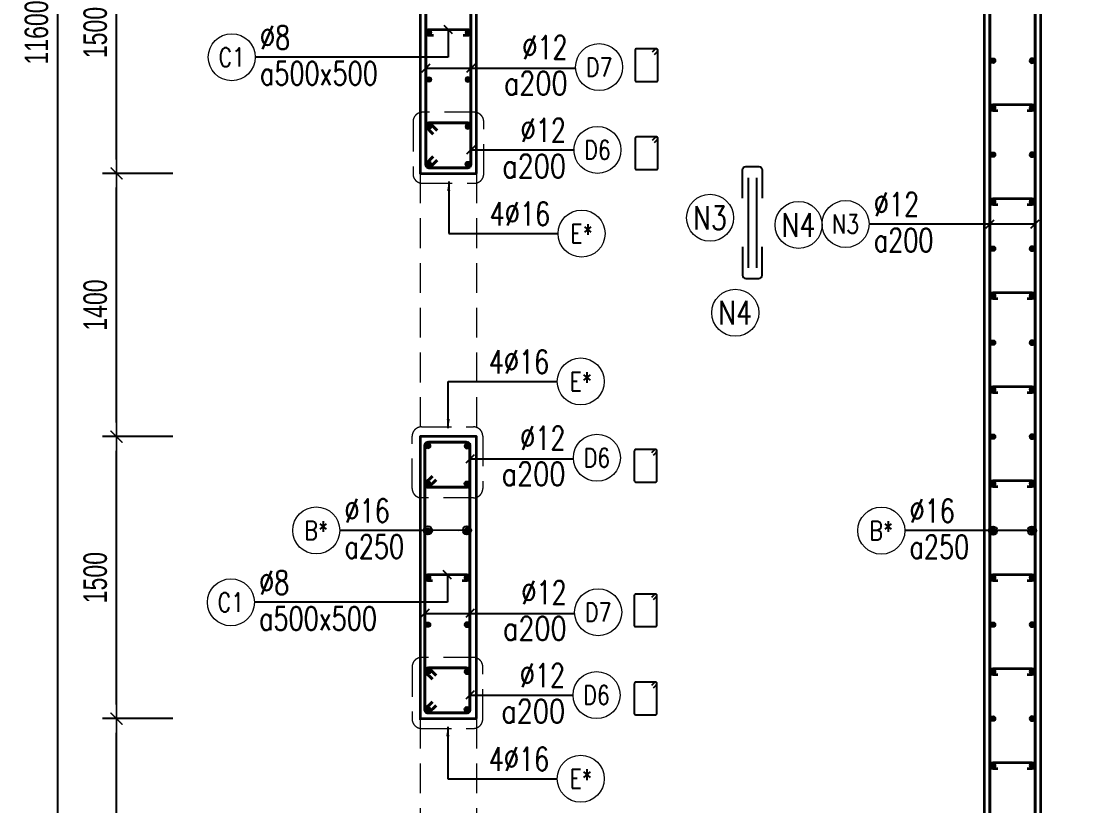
# Model space of a CAD drawing. Header units: millimetres. Extents: x 988833 to 1318015, y -9365 to 47591.
# Drawn here: x 1106680 to 1112294, y 35095 to 39270 of the extents above; entities that cross this region are included whole.
import ezdxf
from ezdxf.enums import TextEntityAlignment as Align

# ---------------------------------------------------------------- set-up
doc = ezdxf.new("R2010")
doc.units = ezdxf.units.MM
doc.header["$MEASUREMENT"] = 0
doc.linetypes.add('HIDDEN', pattern=[9.525, 6.35, -3.175])
doc.linetypes.add('HIDDEN2', pattern=[4.7625, 3.175, -1.5875])
doc.layers.get('0').update_dxf_attribs({"lineweight": 20})
doc.layers.get('Defpoints').update_dxf_attribs({"color": 151, "lineweight": 9})
doc.layers.add('Hidden', color=9, linetype='HIDDEN')
doc.layers.add('Ligature', color=1, linetype='Continuous')
for name, color, linetype, lineweight in [('KC-LEADER', 153, 'Continuous', 18), ('KC-THEP', 6, 'Continuous', 40), ('NDC_S_BEAM', 3, 'HIDDEN2', 20), ('NDC_S_DIM', 1, 'Continuous', 15), ('NDC_S_HIDDEN', 8, 'HIDDEN2', 13), ('NDC_S_LEADER', 1, 'Continuous', 15), ('NDC_S_REBAR', 4, 'Continuous', 35), ('NDC_S_STIRRUP', 4, 'Continuous', 40), ('NDC_S_VN TEXT', 7, 'Continuous', 20), ('NDC_S_WALL', 6, 'Continuous', 35)]:
    doc.layers.add(name, color=color, linetype=linetype, lineweight=lineweight)
doc.styles.add('NDC_ARIAL', font='arial.ttf', dxfattribs={"width": 0.85})
doc.styles.add('NDC_DIM', font='', dxfattribs={"width": 0.75})
doc.styles.add('NDC_EN TXT', font='romans.shx', dxfattribs={"width": 0.8})
doc.styles.get('NDC_DIM').set_extended_font_data('Dotum')
doc.dimstyles.new('NDC_1-50', dxfattribs={"dimscale": 50, "dimtxt": 2.5, "dimasz": 1, "dimexe": 1.5, "dimexo": 0, "dimgap": 0.8, "dimtad": 1, "dimdec": 0, "dimdsep": 46, "dimtxsty": 'NDC_ARIAL', "dimblk": 'DIMMARK', "dimcen": 49999.938995, "dimdle": 1.5, "dimclrd": 1, "dimclre": 1, "dimclrt": 3, "dimadec": 0, "dimazin": 0, "dimtfac": 1, "dimtdec": 0, "dimtix": 1, "dimtmove": 2, "dimatfit": 3, "dimfxl": 1, "dimarcsym": 0})
doc.dimstyles.new('NDC_dim_30', dxfattribs={"dimscale": 30, "dimtxt": 2.5, "dimasz": 1.5, "dimexe": 1.5, "dimexo": 2.5, "dimgap": 1, "dimtad": 1, "dimdec": 0, "dimzin": 0, "dimdsep": 46, "dimtxsty": 'NDC_DIM', "dimblk": 'DIMMARK', "dimcen": 0.09, "dimdle": 1.2, "dimclrd": 1, "dimclre": 1, "dimclrt": 3, "dimadec": 0, "dimazin": 0, "dimtfac": 1, "dimtdec": 0, "dimtix": 1, "dimtofl": 0, "dimtmove": 0, "dimatfit": 3, "dimfxl": 6, "dimfxlon": 1, "dimtolj": 1, "dimtzin": 0, "dimarcsym": 0})
doc.dimstyles.new('NDC_dim_50', dxfattribs={"dimscale": 50, "dimtxt": 2.5, "dimasz": 1.5, "dimexe": 1.5, "dimexo": 2.5, "dimgap": 1, "dimtad": 1, "dimdec": 0, "dimzin": 0, "dimdsep": 46, "dimtxsty": 'NDC_DIM', "dimblk": 'DIMMARK', "dimcen": 0.09, "dimdle": 1.2, "dimclrd": 1, "dimclre": 1, "dimclrt": 3, "dimadec": 0, "dimazin": 0, "dimtfac": 1, "dimtdec": 0, "dimtix": 1, "dimtofl": 0, "dimtmove": 0, "dimatfit": 3, "dimfxl": 6, "dimfxlon": 1, "dimtolj": 1, "dimtzin": 0, "dimarcsym": 0})

# ---------------------------------------------------------------- blocks, each defined once
blk = doc.blocks.new('THEP')
at = {"layer": 'KC-LEADER', "color": 6}
blk.add_circle((0, 0), 14, dxfattribs=at)
at = {"layer": 'KC-THEP'}
for p, q in [((-14, 0), (14, 0)), ((9.9, 9.9), (-9.9, -9.9)), ((-9.9, 9.9), (9.9, -9.9)), ((0, 14), (0, -14))]:
    blk.add_line(p, q, dxfattribs=at)
blk = doc.blocks.new('A$C7BC65A55')
at = {"layer": 'Ligature'}
for p, q in [((-15.2, 372, 0), (-15.2, 38.5, 0)), ((15.2, 372, 0), (15.2, 38.5, 0))]:
    blk.add_line(p, q, dxfattribs=at)
for points in [[(-36.2, 296.5), (-36.2, 400.9, -0.414214), (-24, 413.1), (24, 413.1, -0.414214), (36.2, 400.9), (36.2, 296.5)], [(-36.2, 116.5), (-36.2, 12.2, 0.414214), (-24, 0), (24, 0, 0.414214), (36.2, 12.2), (36.2, 116.5)]]:
    blk.add_lwpolyline(points, format="xyb", dxfattribs=at)
blk = doc.blocks.new('DIMMARK')
at = {"layer": 'NDC_S_DIM', "color": 1}
blk.add_line((-1.5, 0), (1, 0), dxfattribs=at)
at = {"layer": 'NDC_S_DIM', "color": 2, "const_width": 0.1}
blk.add_lwpolyline([(-0.424, -0.424), (0.424, 0.424)], dxfattribs=at)
blk = doc.blocks.new('*U11')
blk.add_circle((-2.5, 0), 2.5)
at = {"layer": 'NDC_S_VN TEXT', "color": 3, "style": 'NDC_EN TXT', "width": 0.75}
for tag, p in [('DK1', (0.5, 0.85)), ('KC1', (0.5, -2.97))]:
    blk.add_attdef(tag, p, '', height=2.5, dxfattribs=at)
at = {"layer": 'NDC_S_VN TEXT', "color": 7, "style": 'NDC_EN TXT', "width": 0.8}
blk.add_attdef('SH2', text='', height=2, dxfattribs=at).set_placement((-2.5, 0), align=Align.MIDDLE)
blk = doc.blocks.new('*U10')
blk.add_circle((2.5, 0), 2.5)
at = {"layer": 'NDC_S_VN TEXT', "color": 3, "style": 'NDC_EN TXT'}
for tag, width, p in [('DK2', 0.75, (-0.85, 0.85)), ('KC2', 0.8, (-0.85, -2.97))]:
    blk.add_attdef(tag, text='', height=2.5, dxfattribs=dict(at, width=width)).set_placement(p, align=Align.RIGHT)
at = {"layer": 'NDC_S_VN TEXT', "color": 7, "style": 'NDC_EN TXT', "width": 0.8}
blk.add_attdef('SH3', text='', height=2, dxfattribs=at).set_placement((2.5, 0), align=Align.MIDDLE)
blk = doc.blocks.new('*U9')
blk.add_circle((2.5, 0), 2.5)
at = {"layer": 'NDC_S_VN TEXT', "color": 3, "style": 'NDC_EN TXT', "width": 0.75}
blk.add_attdef('DK2', text='', height=2.5, dxfattribs=at).set_placement((-0.85, 0.85), align=Align.RIGHT)
at = {"layer": 'NDC_S_VN TEXT', "color": 7, "style": 'NDC_EN TXT', "width": 0.8}
blk.add_attdef('SH3', text='', height=2, dxfattribs=at).set_placement((2.5, 0), align=Align.MIDDLE)
blk = doc.blocks.new('*D536')
at = {"layer": 'Defpoints', "color": 0, "ltscale": 200, "transparency": 16777216}
for p in [(1106874.5, 45009.5), (1108915.6, 45009.5), (1108915.7, 33409.7)]:
    blk.add_point(p, dxfattribs=at)
at = {"layer": 'NDC_S_DIM', "color": 1, "lineweight": -2, "ltscale": 200, "transparency": 16777216}
for p, q in [((1107174.5, 45009.5), (1106799.5, 45009.5)), ((1106874.5, 33484.7), (1106874.5, 44934.5)), ((1107174.5, 33409.7), (1106799.5, 33409.7))]:
    blk.add_line(p, q, dxfattribs=at)
at = {"layer": 'NDC_S_DIM', "color": 1, "lineweight": -2, "ltscale": 200, "transparency": 16777216, "xscale": 75, "yscale": 75, "zscale": 75}
for p, rotation in [((1106874.5, 45009.5), 90), ((1106874.5, 33409.7), 270)]:
    blk.add_blockref('DIMMARK', p, dxfattribs=dict(at, rotation=rotation))
at = {"layer": 'NDC_S_DIM', "color": 3, "ltscale": 200, "transparency": 16777216, "insert": (1106761.9, 39209.6), "char_height": 125, "attachment_point": 5, "rotation": 90, "style": 'NDC_DIM'}
blk.add_mtext('\\A1;11600', dxfattribs=at)
blk = doc.blocks.new('*D528')
at = {"layer": 'Defpoints', "color": 0, "ltscale": 200, "transparency": 16777216}
for p in [(1107187.1, 35559.5), (1109101.7, 35559.5), (1109101.7, 34159.5)]:
    blk.add_point(p, dxfattribs=at)
at = {"layer": 'NDC_S_DIM', "color": 1, "lineweight": -2, "ltscale": 200, "transparency": 16777216}
for p, q in [((1107487.1, 35559.5), (1107112.1, 35559.5)), ((1107187.1, 34234.5), (1107187.1, 35484.5)), ((1107487.1, 34159.5), (1107112.1, 34159.5))]:
    blk.add_line(p, q, dxfattribs=at)
at = {"layer": 'NDC_S_DIM', "color": 1, "lineweight": -2, "ltscale": 200, "transparency": 16777216, "xscale": 75, "yscale": 75, "zscale": 75}
for p, rotation in [((1107187.1, 35559.5), 90), ((1107187.1, 34159.5), 270)]:
    blk.add_blockref('DIMMARK', p, dxfattribs=dict(at, rotation=rotation))
at = {"layer": 'NDC_S_DIM', "color": 3, "ltscale": 200, "transparency": 16777216, "insert": (1107074.5, 34859.5), "char_height": 125, "attachment_point": 5, "rotation": 90, "style": 'NDC_DIM'}
blk.add_mtext('\\A1;1400', dxfattribs=at)
blk = doc.blocks.new('*D529')
at = {"layer": 'Defpoints', "color": 0, "ltscale": 200, "transparency": 16777216}
for p in [(1107187.1, 37059.7), (1109073.8, 37059.7), (1109101.7, 35559.5)]:
    blk.add_point(p, dxfattribs=at)
at = {"layer": 'NDC_S_DIM', "color": 1, "lineweight": -2, "ltscale": 200, "transparency": 16777216}
for p, q in [((1107487.1, 37059.7), (1107112.1, 37059.7)), ((1107187.1, 35634.5), (1107187.1, 36984.7)), ((1107487.1, 35559.5), (1107112.1, 35559.5))]:
    blk.add_line(p, q, dxfattribs=at)
at = {"layer": 'NDC_S_DIM', "color": 1, "lineweight": -2, "ltscale": 200, "transparency": 16777216, "xscale": 75, "yscale": 75, "zscale": 75}
for p, rotation in [((1107187.1, 37059.7), 90), ((1107187.1, 35559.5), 270)]:
    blk.add_blockref('DIMMARK', p, dxfattribs=dict(at, rotation=rotation))
at = {"layer": 'NDC_S_DIM', "color": 3, "ltscale": 200, "transparency": 16777216, "insert": (1107074.5, 36309.6), "char_height": 125, "attachment_point": 5, "rotation": 90, "style": 'NDC_DIM'}
blk.add_mtext('\\A1;1500', dxfattribs=at)
blk = doc.blocks.new('*D530')
at = {"layer": 'Defpoints', "color": 0, "ltscale": 200, "transparency": 16777216}
for p in [(1107187.1, 38459.5), (1109073.8, 38459.5), (1109073.8, 37059.7)]:
    blk.add_point(p, dxfattribs=at)
at = {"layer": 'NDC_S_DIM', "color": 1, "lineweight": -2, "ltscale": 200, "transparency": 16777216}
for p, q in [((1107487.1, 38459.5), (1107112.1, 38459.5)), ((1107187.1, 37134.7), (1107187.1, 38384.5)), ((1107487.1, 37059.7), (1107112.1, 37059.7))]:
    blk.add_line(p, q, dxfattribs=at)
at = {"layer": 'NDC_S_DIM', "color": 1, "lineweight": -2, "ltscale": 200, "transparency": 16777216, "xscale": 75, "yscale": 75, "zscale": 75}
for p, rotation in [((1107187.1, 38459.5), 90), ((1107187.1, 37059.7), 270)]:
    blk.add_blockref('DIMMARK', p, dxfattribs=dict(at, rotation=rotation))
at = {"layer": 'NDC_S_DIM', "color": 3, "ltscale": 200, "transparency": 16777216, "insert": (1107074.5, 37759.6), "char_height": 125, "attachment_point": 5, "rotation": 90, "style": 'NDC_DIM'}
blk.add_mtext('\\A1;1400', dxfattribs=at)
blk = doc.blocks.new('*D531')
at = {"layer": 'Defpoints', "color": 0, "ltscale": 200, "transparency": 16777216}
for p in [(1107187.1, 39959.5), (1109073.8, 39959.5), (1109073.8, 38459.5)]:
    blk.add_point(p, dxfattribs=at)
at = {"layer": 'NDC_S_DIM', "color": 1, "lineweight": -2, "ltscale": 200, "transparency": 16777216}
for p, q in [((1107487.1, 39959.5), (1107112.1, 39959.5)), ((1107187.1, 38534.5), (1107187.1, 39884.5)), ((1107487.1, 38459.5), (1107112.1, 38459.5))]:
    blk.add_line(p, q, dxfattribs=at)
at = {"layer": 'NDC_S_DIM', "color": 1, "lineweight": -2, "ltscale": 200, "transparency": 16777216, "xscale": 75, "yscale": 75, "zscale": 75}
for p, rotation in [((1107187.1, 39959.5), 90), ((1107187.1, 38459.5), 270)]:
    blk.add_blockref('DIMMARK', p, dxfattribs=dict(at, rotation=rotation))
at = {"layer": 'NDC_S_DIM', "color": 3, "ltscale": 200, "transparency": 16777216, "insert": (1107074.5, 39209.5), "char_height": 125, "attachment_point": 5, "rotation": 90, "style": 'NDC_DIM'}
blk.add_mtext('\\A1;1500', dxfattribs=at)

msp = doc.modelspace()

# ---------------------------------------------------------------- linework, layer by layer
for centre in [(1110343.4, 38223.8), (1110814.4, 38185.7), (1110477.8, 37718.8)]:
    msp.add_circle(centre, 125)
at = {"layer": 'Ligature'}
for points in [[(1110047.7, 39092.5), (1110063.7, 39108.5, 0.668179), (1110057.9, 39122.4), (1109953.3, 39122.4, 0.414214), (1109945.1, 39114.3), (1109945.1, 38957.2, 0.414214), (1109953.3, 38949), (1110057.9, 38949, 0.414214), (1110066, 38957.2), (1110066, 39114.3, 0.668179), (1110052.1, 39120), (1110036.1, 39104.1)], [(1110047.7, 38623.9), (1110063.7, 38639.9, 0.668179), (1110057.9, 38653.8), (1109953.3, 38653.8, 0.414214), (1109945.1, 38645.7), (1109945.1, 38488.6, 0.414214), (1109953.3, 38480.4), (1110057.9, 38480.4, 0.414214), (1110066, 38488.6), (1110066, 38645.7, 0.668179), (1110052.1, 38651.5), (1110036.1, 38635.5)], [(1110042.9, 36961.7), (1110058.8, 36977.6, 0.668179), (1110053.1, 36991.6), (1109948.4, 36991.6, 0.414214), (1109940.3, 36983.4), (1109940.3, 36826.3, 0.414214), (1109948.4, 36818.1), (1110053.1, 36818.1, 0.414214), (1110061.2, 36826.3), (1110061.2, 36983.4, 0.668179), (1110047.3, 36989.2), (1110031.3, 36973.2)], [(1110042.8, 36192.5), (1110058.8, 36208.5, 0.668179), (1110053, 36222.4), (1109948.4, 36222.4, 0.414214), (1109940.2, 36214.3), (1109940.2, 36057.2, 0.414214), (1109948.4, 36049), (1110053, 36049, 0.414214), (1110061.2, 36057.2), (1110061.2, 36214.3, 0.668179), (1110047.2, 36220), (1110031.3, 36204.1)], [(1110042.8, 35723.9), (1110058.8, 35739.9, 0.668179), (1110053, 35753.8), (1109948.4, 35753.8, 0.414214), (1109940.2, 35745.7), (1109940.2, 35588.6, 0.414214), (1109948.4, 35580.4), (1110053, 35580.4, 0.414214), (1110061.2, 35588.6), (1110061.2, 35745.7, 0.668179), (1110047.2, 35751.5), (1110031.3, 35735.5)]]:
    msp.add_lwpolyline(points, format="xyb", dxfattribs=at)
at = {"layer": 'NDC_S_BEAM', "ltscale": 50}
for p, q in [((1108801.7, 38459.5), (1108801.7, 37059.5)), ((1109101.7, 38459.5), (1109101.7, 37059.5)), ((1108801.7, 35559.5), (1108801.7, 34159.5)), ((1109101.7, 35559.5), (1109101.7, 34159.5))]:
    msp.add_line(p, q, dxfattribs=at)
at = {"layer": 'NDC_S_HIDDEN', "ltscale": 50}
for points in [[(1108814, 38407.4), (1109089.9, 38407.4, 0.414214), (1109139.9, 38457.4), (1109139.9, 38734.9, 0.414214), (1109089.9, 38784.9), (1108814, 38784.9, 0.414214), (1108764, 38734.9), (1108764, 38457.4, 0.414214)], [(1108809.2, 37111.5), (1109085, 37111.5, -0.414214), (1109135, 37061.5), (1109135, 36784, -0.414214), (1109085, 36734), (1108809.2, 36734, -0.414214), (1108759.2, 36784), (1108759.2, 37061.5, -0.414214)], [(1108809.2, 35507.4), (1109085, 35507.4, 0.414214), (1109135, 35557.4), (1109135, 35834.9, 0.414214), (1109085, 35884.9), (1108809.2, 35884.9, 0.414214), (1108759.2, 35834.9), (1108759.2, 35557.4, 0.414214)]]:
    msp.add_lwpolyline(points, format="xyb", close=True, dxfattribs=at)
at = {"layer": 'NDC_S_REBAR'}
for points in [[(1109030.2, 39194.5), (1109055.2, 39194.5, 1), (1109055.2, 39224.5), (1108848.2, 39224.5, 1), (1108848.2, 39194.5), (1108873.2, 39194.5)], [(1112030.2, 38794.5), (1112055.2, 38794.5, 1), (1112055.2, 38824.5), (1111848.2, 38824.5, 1), (1111848.2, 38794.5), (1111873.2, 38794.5)], [(1112030.2, 38294.5), (1112055.2, 38294.5, 1), (1112055.2, 38324.5), (1111848.2, 38324.5, 1), (1111848.2, 38294.5), (1111873.2, 38294.5)], [(1112030.2, 37794.5), (1112055.2, 37794.5, 1), (1112055.2, 37824.5), (1111848.2, 37824.5, 1), (1111848.2, 37794.5), (1111873.2, 37794.5)], [(1112030.2, 37294.5), (1112055.2, 37294.5, 1), (1112055.2, 37324.5), (1111848.2, 37324.5, 1), (1111848.2, 37294.5), (1111873.2, 37294.5)], [(1112030.2, 36794.5), (1112055.2, 36794.5, 1), (1112055.2, 36824.5), (1111848.2, 36824.5, 1), (1111848.2, 36794.5), (1111873.2, 36794.5)], [(1109025.3, 36294.5), (1109050.3, 36294.5, 1), (1109050.3, 36324.5), (1108843.3, 36324.5, 1), (1108843.3, 36294.5), (1108868.3, 36294.5)], [(1112030.2, 36294.5), (1112055.2, 36294.5, 1), (1112055.2, 36324.5), (1111848.2, 36324.5, 1), (1111848.2, 36294.5), (1111873.2, 36294.5)], [(1112030.2, 35794.5), (1112055.2, 35794.5, 1), (1112055.2, 35824.5), (1111848.2, 35824.5, 1), (1111848.2, 35794.5), (1111873.2, 35794.5)], [(1112030.2, 35294.5), (1112055.2, 35294.5, 1), (1112055.2, 35324.5), (1111848.2, 35324.5, 1), (1111848.2, 35294.5), (1111873.2, 35294.5)]]:
    msp.add_lwpolyline(points, format="xyb", dxfattribs=at)
at = {"layer": 'NDC_S_STIRRUP'}
for points in [[(1111871.7, 33099.5), (1111831.7, 33059.5, 0.414214), (1111851.7, 33039.5), (1112051.7, 33039.5, 0.414214), (1112071.7, 33059.5), (1112071.7, 45359.5, 0.414214), (1112051.7, 45379.5), (1111851.7, 45379.5, 0.414214), (1111831.7, 45359.5), (1111831.7, 33059.5, 0.414214), (1111851.7, 33039.5), (1111891.7, 33079.5)], [(1108871.7, 38549.5), (1108831.7, 38509.5, 0.414214), (1108851.7, 38489.5), (1109051.7, 38489.5, 0.414214), (1109071.7, 38509.5), (1109071.7, 39909.5, 0.414214), (1109051.7, 39929.5), (1108851.7, 39929.5, 0.414214), (1108831.7, 39909.5), (1108831.7, 38509.5, 0.414214), (1108851.7, 38489.5), (1108891.7, 38529.5)], [(1108871.7, 38668.9), (1108831.7, 38708.9, -0.414214), (1108851.7, 38728.9), (1109051.7, 38728.9, -0.414214), (1109071.7, 38708.9), (1109071.7, 38509.5, -0.414214), (1109051.7, 38489.5), (1108851.7, 38489.5, -0.414214), (1108831.7, 38509.5), (1108831.7, 38708.9, -0.414214), (1108851.7, 38728.9), (1108891.7, 38688.9)], [(1108866.8, 35649.5), (1108826.8, 35609.5, 0.414214), (1108846.8, 35589.5), (1109046.8, 35589.5, 0.414214), (1109066.8, 35609.5), (1109066.8, 37009.5, 0.414214), (1109046.8, 37029.5), (1108846.8, 37029.5, 0.414214), (1108826.8, 37009.5), (1108826.8, 35609.5, 0.414214), (1108846.8, 35589.5), (1108886.8, 35629.5)], [(1108866.8, 36850), (1108826.8, 36810, 0.414214), (1108846.8, 36790), (1109046.8, 36790, 0.414214), (1109066.8, 36810), (1109066.8, 37009.5, 0.414214), (1109046.8, 37029.5), (1108846.8, 37029.5, 0.414214), (1108826.8, 37009.5), (1108826.8, 36810, 0.414214), (1108846.8, 36790), (1108886.8, 36830)], [(1108866.8, 35768.9), (1108826.8, 35808.9, -0.414214), (1108846.8, 35828.9), (1109046.8, 35828.9, -0.414214), (1109066.8, 35808.9), (1109066.8, 35609.5, -0.414214), (1109046.8, 35589.5), (1108846.8, 35589.5, -0.414214), (1108826.8, 35609.5), (1108826.8, 35808.9, -0.414214), (1108846.8, 35828.9), (1108886.8, 35788.9)]]:
    msp.add_lwpolyline(points, format="xyb", dxfattribs=at)
at = {"layer": 'NDC_S_WALL'}
for p, q in [((1108801.7, 38459.5), (1109101.7, 38459.5)), ((1108796.8, 35559.5), (1109096.8, 35559.5))]:
    msp.add_line(p, q, dxfattribs=at)
for points in [[(1109101.7, 44259.5), (1109101.7, 44909.5), (1111801.7, 44909.5), (1111801.7, 33509.5), (1109101.7, 33509.5), (1109101.7, 34159.5), (1108801.7, 34159.5), (1108801.7, 33009.5), (1115101.7, 33009.5), (1115101.7, 33009.5), (1115101.7, 34159.5), (1114801.7, 34159.5), (1114801.7, 33509.5), (1114801.7, 33509.5), (1112101.7, 33509.5), (1112101.7, 44909.5), (1114801.7, 44909.5), (1114801.7, 44909.5), (1114801.7, 44259.5), (1115101.7, 44259.5), (1115101.7, 45409.5), (1115101.7, 45409.5), (1108801.7, 45409.5), (1108801.7, 44259.5)], [(1109101.7, 38459.5), (1109101.7, 39959.5), (1108801.7, 39959.5), (1108801.7, 38459.5), (1109101.7, 38459.5)], [(1109101.7, 35559.5), (1109101.7, 37059.5), (1108801.7, 37059.5), (1108801.7, 35559.5), (1109101.7, 35559.5)]]:
    msp.add_lwpolyline(points, dxfattribs=at)

# ---------------------------------------------------------------- block references
at = {"layer": 'Hidden', "xscale": 1.44, "yscale": 1.44, "zscale": 1.44}
msp.add_blockref('A$C7BC65A55', (1110568.5, 37901.5, 0), dxfattribs=at)
at = {"layer": 'KC-THEP'}
for p, rotation in [((1108848.2, 39209.5), 189.6685644363809), ((1111848.2, 39059.5), 189.6685644363809), ((1108848.2, 38959.5), 189.6685644363809), ((1111848.2, 38809.5), 189.6685644363809), ((1108848.2, 38709.5), 189.6685644363809), ((1111848.2, 38559.5), 189.6685644363809), ((1109055.2, 38509.5), 9.668564436380946), ((1111848.2, 38309.5), 189.6685644363809), ((1111848.2, 38059.5), 189.6685644363809), ((1111848.2, 37809.5), 189.6685644363809), ((1111848.2, 37559.5), 189.6685644363809), ((1111848.2, 37309.5), 189.6685644363809), ((1111848.2, 37059.5), 189.6685644363809), ((1108843.3, 37009.5), 189.6685644363809), ((1109050.3, 36809.5), 9.668564436380926), ((1111848.2, 36809.5), 189.6685644363809), ((1108843.3, 36559.5), 189.6685644363809), ((1111848.2, 36559.5), 189.6685644363809), ((1108843.3, 36309.5), 189.6685644363809), ((1111848.2, 36309.5), 189.6685644363809), ((1108843.3, 36059.5), 189.6685644363809), ((1111848.2, 36059.5), 189.6685644363809), ((1108843.3, 35809.5), 189.6685644363809), ((1111848.2, 35809.5), 189.6685644363809), ((1109050.3, 35609.5), 9.668564436380946), ((1111848.2, 35559.5), 189.6685644363809), ((1111848.2, 35309.5), 189.6685644363809)]:
    msp.add_blockref('THEP', p, dxfattribs=dict(at, rotation=rotation))
at = {"layer": 'KC-THEP', "xscale": -1}
for p, rotation in [((1109055.2, 39209.5), 170.331435563619), ((1112055.2, 39059.5), 170.331435563619), ((1109055.2, 38959.5), 170.331435563619), ((1112055.2, 38809.5), 170.331435563619), ((1109055.2, 38709.5), 170.331435563619), ((1112055.2, 38559.5), 170.331435563619), ((1108848.2, 38509.5), 350.3314355636191), ((1112055.2, 38309.5), 170.331435563619), ((1112055.2, 38059.5), 170.331435563619), ((1112055.2, 37809.5), 170.331435563619), ((1112055.2, 37559.5), 170.331435563619), ((1112055.2, 37309.5), 170.331435563619), ((1112055.2, 37059.5), 170.331435563619), ((1109050.3, 37009.5), 170.331435563619), ((1108843.3, 36809.5), 350.3314355636191), ((1112055.2, 36809.5), 170.331435563619), ((1109050.3, 36559.5), 170.331435563619), ((1112055.2, 36559.5), 170.331435563619), ((1109050.3, 36309.5), 170.331435563619), ((1112055.2, 36309.5), 170.331435563619), ((1109050.3, 36059.5), 170.331435563619), ((1112055.2, 36059.5), 170.331435563619), ((1109050.3, 35809.5), 170.331435563619), ((1112055.2, 35809.5), 170.331435563619), ((1108843.3, 35609.5), 350.3314355636191), ((1112055.2, 35559.5), 170.331435563619), ((1112055.2, 35309.5), 170.331435563619)]:
    msp.add_blockref('THEP', p, dxfattribs=dict(at, rotation=rotation))
at = {"layer": 'NDC_S_VN TEXT', "xscale": 50, "yscale": 50, "zscale": 50}
for name, p, values in [('*U11', (1107925.2, 39078.2), {'SH2': 'C1', 'DK1': '%%c8', 'KC1': 'a500x500'}), ('*U10', (1109628.4, 39025.6), {'SH3': 'D7', 'DK2': '%%c12', 'KC2': 'a200'}), ('*U10', (1109619.9, 38584.9), {'SH3': 'D6', 'DK2': '%%c12', 'KC2': 'a200'}), ('*U11', (1111189.3, 38190.8), {'SH2': 'N3', 'DK1': '%%C12', 'KC1': 'a200'}), ('*U9', (1109535.5, 38139.9), {'SH3': 'E*', 'DK2': '4%%c16'}), ('*U9', (1109530.7, 37353), {'SH3': 'E*', 'DK2': '4%%c16'}), ('*U10', (1109617, 36947.3), {'SH3': 'D6', 'DK2': '%%c12', 'KC2': 'a200'}), ('*U11', (1108374.4, 36560.7), {'SH2': 'B*', 'DK1': '%%C16', 'KC1': 'a250'}), ('*U11', (1111379.2, 36559.5), {'SH2': 'B*', 'DK1': '%%C16', 'KC1': 'a250'}), ('*U11', (1107920.4, 36178.2), {'SH2': 'C1', 'DK1': '%%c8', 'KC1': 'a500x500'}), ('*U10', (1109623.5, 36125.6), {'SH3': 'D7', 'DK2': '%%c12', 'KC2': 'a200'}), ('*U10', (1109615.1, 35684.9), {'SH3': 'D6', 'DK2': '%%c12', 'KC2': 'a200'}), ('*U9', (1109530.7, 35239.9), {'SH3': 'E*', 'DK2': '4%%c16'})]:
    msp.add_blockref(name, p, dxfattribs=at).add_auto_attribs(values)

# ---------------------------------------------------------------- texts
at = {"layer": 'NDC_S_VN TEXT', "color": 7, "style": 'NDC_EN TXT', "width": 0.8}
for tag, p in [('N3', (1110343.4, 38223.8)), ('N4', (1110814.4, 38185.7)), ('N4', (1110477.8, 37718.8))]:
    msp.add_attdef(tag, text='3', height=125, dxfattribs=at).set_placement(p, align=Align.MIDDLE)

# ---------------------------------------------------------------- dimensions: what is measured, and where the dimension line sits
at = {"layer": 'NDC_S_DIM', "ltscale": 200}
for base, p1, p2, picture, middle in [((1106874.5, 45009.5), (1108915.7, 33409.7), (1108915.6, 45009.5), '*D536', (1106761.9, 39209.6)), ((1107187.1, 39959.5), (1109073.8, 38459.5), (1109073.8, 39959.5), '*D531', (1107074.5, 39209.5)), ((1107187.1, 38459.5), (1109073.8, 37059.7), (1109073.8, 38459.5), '*D530', (1107074.5, 37759.6)), ((1107187.1, 37059.7), (1109101.7, 35559.5), (1109073.8, 37059.7), '*D529', (1107074.5, 36309.6)), ((1107187.1, 35559.5), (1109101.7, 34159.5), (1109101.7, 35559.5), '*D528', (1107074.5, 34859.5))]:
    dim = msp.add_linear_dim(base=base, p1=p1, p2=p2, angle=90, dimstyle='NDC_dim_50', override={"dimtmove": 1}, dxfattribs=at)
    dim.commit()
    dim.dimension.update_dxf_attribs({"geometry": picture, "text_midpoint": middle})

# ---------------------------------------------------------------- leaders
at = {"layer": 'NDC_S_LEADER'}
for points, dimstyle, override in [([(1108951.7, 39224.5), (1108951.7, 39078.5), (1107925.2, 39078.2)], 'NDC_dim_30', {"dimtad": 0, "dimldrblk": 'Oblique'}), ([(1108831.7, 39019.3), (1109628.5, 39019.3)], 'NDC_dim_30', {"dimtad": 0, "dimldrblk": 'Oblique'}), ([(1109071.7, 39019.3), (1109628.5, 39019.3)], 'NDC_dim_30', {"dimtad": 0, "dimldrblk": 'Oblique'}), ([(1109071.7, 38584.9), (1109622, 38584.9)], 'NDC_dim_30', {"dimtad": 0, "dimldrblk": 'Oblique'}), ([(1108953.8, 38416), (1108953.8, 38139.9), (1109535.4, 38139.9)], 'NDC_1-50', {"dimgap": 0.8, "dimtad": 0}), ([(1112071.7, 38190.6), (1111189.3, 38190.6)], 'NDC_dim_30', {"dimtad": 0, "dimldrblk": 'Oblique'}), ([(1111831.7, 38190.6), (1111189.3, 38190.6)], 'NDC_dim_30', {"dimtad": 0, "dimldrblk": 'Oblique'}), ([(1108951.4, 37104.1), (1108951.4, 37353), (1109532.9, 37353)], 'NDC_1-50', {"dimgap": 0.8, "dimtad": 0}), ([(1109066.8, 36941), (1109617.2, 36941)], 'NDC_dim_30', {"dimtad": 0, "dimldrblk": 'Oblique'}), ([(1109050.6, 36561.2), (1108374.4, 36560.7)], 'NDC_dim_30', {"dimtad": 0, "dimldrblk": 'Origin'}), ([(1108843.1, 36560.9), (1108374.4, 36560.7)], 'NDC_dim_30', {"dimtad": 0, "dimldrblk": 'Origin'}), ([(1112055.2, 36559.5), (1111379.2, 36559.5)], 'NDC_dim_30', {"dimtad": 0, "dimldrblk": 'Origin'}), ([(1111848.2, 36559.5), (1111379.2, 36559.5)], 'NDC_dim_30', {"dimtad": 0, "dimldrblk": 'Origin'}), ([(1108946.8, 36324.5), (1108946.8, 36178.5), (1107920.4, 36178.2)], 'NDC_dim_30', {"dimtad": 0, "dimldrblk": 'Oblique'}), ([(1108826.8, 36119.3), (1109623.7, 36119.3)], 'NDC_dim_30', {"dimtad": 0, "dimldrblk": 'Oblique'}), ([(1109066.8, 36119.3), (1109623.7, 36119.3)], 'NDC_dim_30', {"dimtad": 0, "dimldrblk": 'Oblique'}), ([(1109066.8, 35684.9), (1109617.1, 35684.9)], 'NDC_dim_30', {"dimtad": 0, "dimldrblk": 'Oblique'}), ([(1108948.9, 35516), (1108948.9, 35239.9), (1109530.5, 35239.9)], 'NDC_1-50', {"dimgap": 0.8, "dimtad": 0})]:
    msp.add_leader(points, dimstyle=dimstyle, override=override, dxfattribs=at)

doc.saveas('drawing.dxf')
